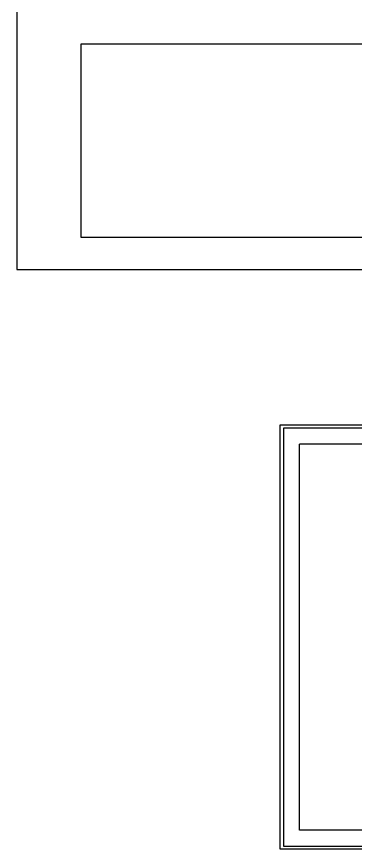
# Model space of a CAD drawing. Header units: millimetres. Extents: x -35961 to -35580, y 154458 to 154764.
# Drawn here: x -35808.765 to -35808.238, y 154632.449 to 154633.744 of the extents above; entities that cross this region are included whole.
import ezdxf

# ---------------------------------------------------------------- set-up
doc = ezdxf.new("R2010")
doc.units = ezdxf.units.MM
doc.header["$MEASUREMENT"] = 0
doc.layers.get('0').update_dxf_attribs({"color": 253})
doc.layers.add('SUELO', color=7, linetype='ByBlock')
doc.layers.add('TAPA', color=7, linetype='ByBlock')

msp = doc.modelspace()

# ---------------------------------------------------------------- linework, layer by layer
for p, q in [((-35808.7651, 154633.751, 0), (-35808.7651, 154633.351, 0)), ((-35808.7651, 154633.351, 0), (-35807.5651, 154633.351, 0))]:
    msp.add_line(p, q)
at = {"color": 1}
for p, q in [((-35808.6651, 154633.701, 0), (-35808.6651, 154633.401, 0)), ((-35807.6651, 154633.701, 0), (-35808.6651, 154633.701, 0)), ((-35808.6651, 154633.401, 0), (-35807.6651, 154633.401, 0))]:
    msp.add_line(p, q, dxfattribs=at)
at = {"layer": 'SUELO'}
for p, q in [((-35808.3551, 154633.1093, 0), (-35807.7151, 154633.1093, 0)), ((-35808.3551, 154632.4493, 0), (-35808.3551, 154633.1093, 0)), ((-35807.7451, 154633.0793, 0), (-35808.3251, 154633.0793, 0)), ((-35808.3251, 154632.4793, 0), (-35808.3251, 154633.0793, 0)), ((-35807.7451, 154632.4793, 0), (-35808.3251, 154632.4793, 0)), ((-35807.7151, 154632.4493, 0), (-35808.3551, 154632.4493, 0))]:
    msp.add_line(p, q, dxfattribs=at)
at = {"layer": 'TAPA'}
for p, q in [((-35807.7201, 154633.1043, 0), (-35808.3501, 154633.1043, 0)), ((-35808.3501, 154633.1043, 0), (-35808.3501, 154632.4543, 0)), ((-35808.3501, 154632.4543, 0), (-35807.7201, 154632.4543, 0))]:
    msp.add_line(p, q, dxfattribs=at)

doc.saveas('drawing.dxf')
